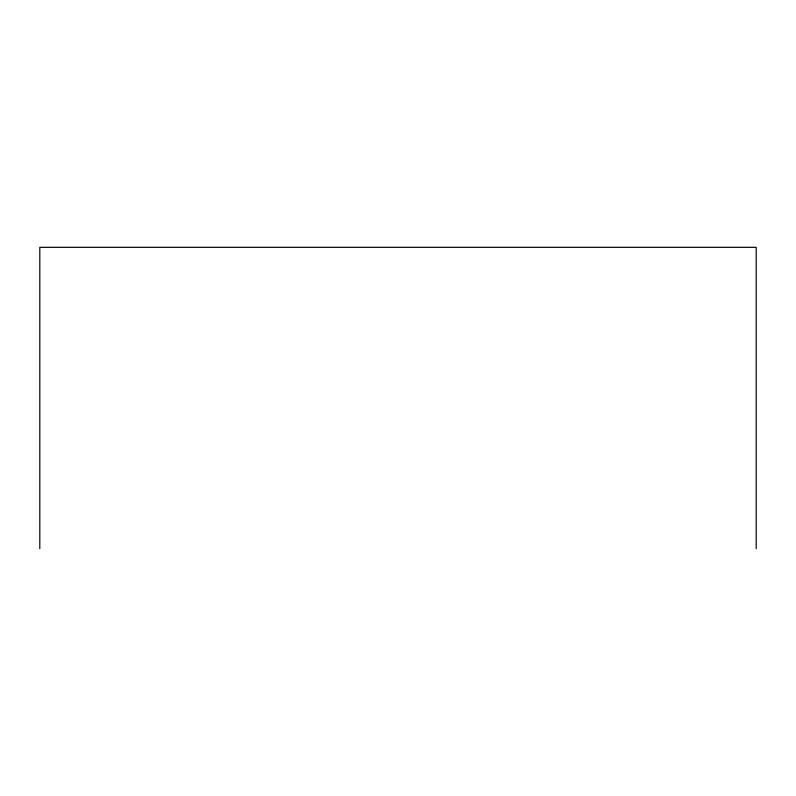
<?xml version="1.0" encoding="UTF-8"?>
<svg xmlns="http://www.w3.org/2000/svg" width="796" height="796" viewBox="0 0 796 796"><rect width="100%" height="100%" fill="white"/><g stroke="black" fill="none" stroke-linecap="round" stroke-linejoin="round"><path stroke-width="1.19" d="M756.2 548.663L756.2 247.337L39.8 247.337L39.8 548.663"/></g></svg>
